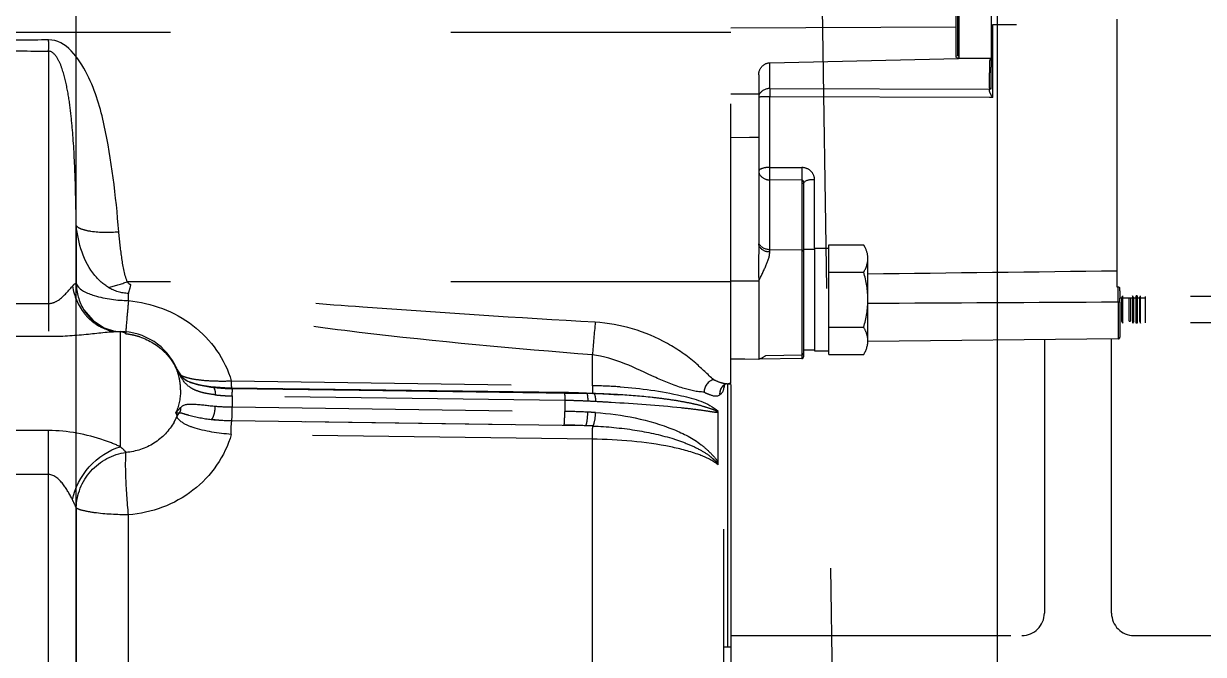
# Model space of a CAD drawing. Header units: millimetres. Extents: x 17886 to 18265, y -8727 to -7321.
# Drawn here: x 17966.313 to 17968.419, y -7873.815 to -7872.688 of the extents above; entities that cross this region are included whole.
import ezdxf

# ---------------------------------------------------------------- set-up
doc = ezdxf.new("R2010")
doc.units = ezdxf.units.MM
doc.linetypes.add('EPL_DASH', pattern=[1, 0.5, -0.5])
doc.layers.add('09__COSM', color=7, linetype='Continuous')
doc.layers.add('3884027_DKREDXF_CONTINUOUS_LINE', color=7, linetype='Continuous')
doc.layers.add('CRTANJE', color=4, linetype='Continuous', lineweight=30)

msp = doc.modelspace()

# ---------------------------------------------------------------- linework, layer by layer
at = {"color": 6}
msp.add_lwpolyline([(17975.80618, -7861.20246), (17966.40618, -7861.20246), (17966.40618, -7878.60246), (17975.80618, -7878.60246)], close=True, dxfattribs=at)
at = {"layer": '09__COSM', "color": 2, "linetype": 'EPL_DASH'}
msp.add_line((17967.76159, -7874.16109), (17967.71776, -7871.24183), dxfattribs=at)
at = {"layer": '3884027_DKREDXF_CONTINUOUS_LINE', "color": 6, "linetype": 'EPL_DASH'}
for p, q in [((17967.5752, -7873.33144), (17967.5752, -7871.01946)), ((17967.9804, -7872.6234), (17967.9804, -7872.74455)), ((17967.98337, -7872.74685), (17967.98337, -7872.6257)), ((17968.0402, -7872.63306), (17968.0402, -7872.7659)), ((17968.2652, -7873.15907), (17968.2652, -7872.67994)), ((17967.5752, -7872.6956), (17967.97745, -7872.69378)), ((17967.5752, -7872.70382), (17966.2552, -7872.70382)), ((17966.35735, -7872.73745), (17966.35735, -7873.24688)), ((17967.64502, -7872.75818), (17967.98192, -7872.75037)), ((17967.64502, -7872.80419), (17967.64502, -7872.75818)), ((17967.98134, -7872.75011), (17968.0402, -7872.74962)), ((17967.6252, -7872.77972), (17967.6252, -7873.08157)), ((17967.64502, -7872.80419), (17968.03722, -7872.80547)), ((17968.03722, -7872.80317), (17968.03722, -7872.80547)), ((17967.6252, -7872.81394), (17967.5752, -7872.81416)), ((17968.03719, -7872.82035), (17967.64485, -7872.81906)), ((17967.64485, -7872.94508), (17967.64485, -7872.81909)), ((17968.04018, -7872.82036), (17968.03719, -7872.82035)), ((17968.04317, -7872.82037), (17968.04018, -7872.82036)), ((17967.5752, -7872.89142), (17967.60853, -7872.89127)), ((17967.60853, -7872.89127), (17967.6252, -7872.89119)), ((17967.64485, -7872.94508), (17967.70225, -7872.94536)), ((17967.64485, -7873.09616), (17967.64485, -7872.96733)), ((17967.70225, -7872.96764), (17967.64485, -7872.96733)), ((17967.70225, -7872.96764), (17967.70225, -7873.2865)), ((17967.7052, -7872.97446), (17967.7052, -7873.28349)), ((17967.72485, -7873.08946), (17967.72485, -7872.96638)), ((17966.40663, -7873.0489), (17966.40663, -7873.1529)), ((17967.70225, -7873.09299), (17967.64485, -7873.09222)), ((17967.70373, -7873.09331), (17967.70225, -7873.09299)), ((17967.7252, -7873.09146), (17967.7052, -7873.09146)), ((17967.7252, -7873.08946), (17967.7502, -7873.08946)), ((17967.7502, -7873.08331), (17967.81261, -7873.08331)), ((17967.7502, -7873.13046), (17967.7502, -7873.08946)), ((17967.8202, -7873.25507), (17967.8202, -7873.10785)), ((17967.7502, -7873.23053), (17967.7502, -7873.13238)), ((17967.7502, -7873.13238), (17967.81261, -7873.13238)), ((17967.5752, -7873.14932), (17966.49781, -7873.14932)), ((17967.6252, -7873.14812), (17967.5752, -7873.14835)), ((17967.6252, -7873.14812), (17967.6252, -7873.28784)), ((17968.26723, -7873.18538), (17968.26725, -7873.15907)), ((17966.49996, -7873.18299), (17966.49995, -7873.17047)), ((17968.26525, -7873.18539), (17968.26723, -7873.18538)), ((17968.26723, -7873.18538), (17968.26723, -7873.25116)), ((17968.2702, -7873.16532), (17968.2702, -7873.17897)), ((17968.27295, -7873.17846), (17968.2702, -7873.17846)), ((17968.27295, -7873.17846), (17968.27516, -7873.17463)), ((17968.29273, -7873.17846), (17968.27516, -7873.17846)), ((17968.29495, -7873.17846), (17968.29273, -7873.17463)), ((17968.29916, -7873.17846), (17968.29495, -7873.17846)), ((17968.30073, -7873.17463), (17968.29916, -7873.17463)), ((17968.30495, -7873.17846), (17968.30073, -7873.17846)), ((17968.30495, -7873.17846), (17968.30716, -7873.17463)), ((17968.31595, -7873.17846), (17968.30716, -7873.17846)), ((17968.89595, -7873.17563), (17968.31595, -7873.17563)), ((17966.2552, -7873.18824), (17966.35735, -7873.18824)), ((17966.41968, -7873.1986), (17966.41983, -7873.19885)), ((17966.41983, -7873.19885), (17966.43666, -7873.21885)), ((17968.26978, -7873.18577), (17968.2702, -7873.18617)), ((17968.2702, -7873.18586), (17968.2702, -7873.24816)), ((17968.27295, -7873.2198), (17968.27516, -7873.22364)), ((17968.28695, -7873.2198), (17968.28895, -7873.2198)), ((17968.29495, -7873.2198), (17968.29273, -7873.22364)), ((17968.30073, -7873.22364), (17968.29916, -7873.22364)), ((17968.30495, -7873.2198), (17968.30716, -7873.22364)), ((17968.89595, -7873.22263), (17968.31595, -7873.22263)), ((17966.2552, -7873.24688), (17966.35735, -7873.24688)), ((17966.47514, -7873.23758), (17966.48385, -7873.2384)), ((17966.48385, -7873.2384), (17966.48403, -7873.23841)), ((17966.48385, -7873.2384), (17966.4852, -7873.23841)), ((17966.48418, -7873.23841), (17966.4852, -7873.23841)), ((17966.4852, -7873.23841), (17966.4852, -7873.44405)), ((17967.7502, -7873.23053), (17967.81261, -7873.23053)), ((17967.7502, -7873.27335), (17967.7502, -7873.23226)), ((17968.26723, -7873.25116), (17967.82021, -7873.25584)), ((17968.1352, -7873.25254), (17968.1352, -7873.74146)), ((17968.2552, -7873.74146), (17968.2552, -7873.25116)), ((17967.32818, -7873.33523), (17967.32818, -7873.28012)), ((17967.5752, -7873.28653), (17967.62519, -7873.2874)), ((17967.5752, -7873.28697), (17967.6252, -7873.28784)), ((17967.70225, -7873.2865), (17967.6252, -7873.28784)), ((17967.63768, -7873.2809), (17967.70225, -7873.27984)), ((17967.7048, -7873.27842), (17967.7052, -7873.27703)), ((17967.7252, -7873.27146), (17967.7052, -7873.27146)), ((17967.7502, -7873.27961), (17967.81261, -7873.27961)), ((17966.58656, -7873.30613), (17966.58585, -7873.30475)), ((17966.58721, -7873.30737), (17966.58656, -7873.30613)), ((17966.59143, -7873.31367), (17966.59258, -7873.31547)), ((17966.59253, -7873.31538), (17966.59258, -7873.31547)), ((17966.59253, -7873.31538), (17966.59483, -7873.3185)), ((17966.59483, -7873.3185), (17966.59959, -7873.323)), ((17966.59959, -7873.323), (17966.60605, -7873.32688)), ((17966.60605, -7873.32688), (17966.61488, -7873.33037)), ((17966.62551, -7873.33425), (17966.60932, -7873.32914)), ((17966.61488, -7873.33037), (17966.62603, -7873.3333)), ((17966.68338, -7873.32647), (17967.32818, -7873.33523)), ((17967.56622, -7873.33206), (17967.56516, -7873.33257)), ((17967.56876, -7873.33146), (17967.57518, -7873.33146)), ((17967.56883, -7873.33146), (17967.57517, -7873.3301)), ((17967.5752, -7873.33279), (17967.5752, -7873.90146)), ((17966.64683, -7873.33815), (17966.62551, -7873.33425)), ((17966.62603, -7873.3333), (17966.63923, -7873.33559)), ((17966.63923, -7873.33559), (17966.64977, -7873.33683)), ((17966.64781, -7873.33742), (17966.64977, -7873.33683)), ((17966.64977, -7873.33683), (17966.65531, -7873.33734)), ((17966.67253, -7873.34042), (17966.65601, -7873.33896)), ((17966.68415, -7873.34078), (17966.67253, -7873.34042)), ((17966.68415, -7873.34078), (17966.68442, -7873.3401)), ((17967.32895, -7873.34953), (17966.68415, -7873.34078)), ((17966.68426, -7873.33941), (17966.68453, -7873.33873)), ((17967.27785, -7873.34746), (17966.68426, -7873.33941)), ((17966.68442, -7873.3401), (17967.2781, -7873.34815)), ((17966.68453, -7873.33873), (17967.27812, -7873.34678)), ((17967.2789, -7873.3615), (17966.68531, -7873.35345)), ((17967.27785, -7873.34746), (17967.27812, -7873.34678)), ((17967.2781, -7873.34815), (17967.31622, -7873.34867)), ((17967.31107, -7873.34772), (17967.31722, -7873.34801)), ((17967.31622, -7873.34867), (17967.31722, -7873.34801)), ((17967.31722, -7873.34801), (17967.33017, -7873.34869)), ((17967.32895, -7873.34953), (17967.32917, -7873.34909)), ((17967.32917, -7873.34909), (17967.33017, -7873.34869)), ((17967.33017, -7873.34869), (17967.33558, -7873.34898)), ((17967.33558, -7873.34898), (17967.35753, -7873.35019)), ((17967.35753, -7873.35019), (17967.37488, -7873.35121)), ((17967.56322, -7873.33768), (17967.56319, -7873.33867)), ((17967.5632, -7874.09143), (17967.5632, -7873.33839)), ((17966.68531, -7873.37298), (17967.2789, -7873.38103)), ((17967.2789, -7873.3615), (17967.2789, -7873.38103)), ((17967.55266, -7873.47593), (17967.55266, -7873.38147)), ((17966.35735, -7873.41518), (17966.2552, -7873.41518)), ((17966.35736, -7873.84088), (17966.35735, -7873.41518)), ((17966.68426, -7873.39736), (17967.27785, -7873.40541)), ((17967.31622, -7873.40663), (17966.68442, -7873.39805)), ((17967.32818, -7873.43075), (17966.68338, -7873.42201)), ((17967.32818, -7873.83232), (17967.32818, -7873.43075)), ((17966.35735, -7873.4938), (17966.2552, -7873.4938)), ((17966.40663, -7873.55318), (17966.40663, -7873.83653)), ((17966.49996, -7873.83453), (17966.49996, -7873.56578)), ((17967.5752, -7873.78146), (17968.0952, -7873.78146)), ((17968.2952, -7873.78146), (17968.53553, -7873.78146)), ((17967.5632, -7873.80146), (17967.5752, -7873.80146))]:
    msp.add_line(p, q, dxfattribs=at)
at = {"layer": '3884027_DKREDXF_CONTINUOUS_LINE', "color": 7, "linetype": 'EPL_DASH'}
for p, q in [((17967.97745, -7872.66202), (17967.97745, -7872.74797)), ((17968.04315, -7872.68985), (17968.0854, -7872.68961)), ((17968.04315, -7872.82033), (17968.04315, -7872.68985)), ((17967.9788, -7872.749), (17967.97745, -7872.74797)), ((17967.98082, -7872.74573), (17967.9804, -7872.74455)), ((17967.98316, -7872.74796), (17967.98337, -7872.74685)), ((17968.0402, -7872.80534), (17968.0402, -7872.7659)), ((17968.03723, -7872.80736), (17968.03722, -7872.80548)), ((17968.03978, -7872.80435), (17968.0402, -7872.80317)), ((17967.7252, -7873.27346), (17967.7252, -7873.08946)), ((17967.7502, -7873.08946), (17967.7502, -7873.08331)), ((17967.7502, -7873.13238), (17967.7502, -7873.13046)), ((17968.26725, -7873.15907), (17968.2652, -7873.1591)), ((17968.2702, -7873.16532), (17968.2702, -7873.16085)), ((17968.2702, -7873.18586), (17968.2702, -7873.17897)), ((17968.27295, -7873.17846), (17968.27295, -7873.2198)), ((17968.27516, -7873.22364), (17968.27516, -7873.17463)), ((17968.28695, -7873.2198), (17968.28695, -7873.17846)), ((17968.28895, -7873.17846), (17968.28895, -7873.2198)), ((17968.29273, -7873.17463), (17968.29273, -7873.22364)), ((17968.29495, -7873.2198), (17968.29495, -7873.17846)), ((17968.29916, -7873.22364), (17968.29916, -7873.17463)), ((17968.30073, -7873.17463), (17968.30073, -7873.22364)), ((17968.30495, -7873.17846), (17968.30495, -7873.2198)), ((17968.30716, -7873.22364), (17968.30716, -7873.17463)), ((17968.31595, -7873.22263), (17968.31595, -7873.17563)), ((17967.7502, -7873.23226), (17967.7502, -7873.23053)), ((17967.7502, -7873.27961), (17967.7502, -7873.27346)), ((17967.5702, -7873.80146), (17967.5702, -7873.33279))]:
    msp.add_line(p, q, dxfattribs=at)
for points in [[(17967.98192, -7872.75037), (17967.98025, -7872.74961), (17967.9788, -7872.749)], [(17967.98337, -7872.74685), (17967.98191, -7872.74655), (17967.98082, -7872.74573)], [(17967.98134, -7872.75011), (17967.98257, -7872.74896), (17967.98316, -7872.74796)], [(17968.03722, -7872.80547), (17968.03868, -7872.80517), (17968.03978, -7872.80435)], [(17968.04317, -7872.82037), (17968.0421, -7872.81861), (17968.04112, -7872.81694), (17968.0402, -7872.81533)], [(17968.2702, -7873.16085), (17968.26995, -7873.16016), (17968.26929, -7873.15961), (17968.26835, -7873.15923), (17968.26725, -7873.1591)]]:
    msp.add_lwpolyline(points, dxfattribs=at)
at = {"layer": '3884027_DKREDXF_CONTINUOUS_LINE', "color": 6, "linetype": 'EPL_DASH'}
for points in [[(17967.7052, -7873.09529), (17967.7048, -7873.09415), (17967.70373, -7873.09331)], [(17968.26723, -7873.18538), (17968.26868, -7873.18548), (17968.26978, -7873.18577)], [(17966.43666, -7873.21885), (17966.45664, -7873.23183), (17966.47514, -7873.23758)], [(17967.70225, -7873.27984), (17967.70373, -7873.27945), (17967.7048, -7873.27842)], [(17966.58654, -7873.30549), (17966.58819, -7873.30833), (17966.59143, -7873.31367)], [(17967.56482, -7873.33284), (17967.56429, -7873.3336), (17967.56322, -7873.33768)], [(17967.56883, -7873.33146), (17967.56861, -7873.33147), (17967.56622, -7873.33206)], [(17966.65531, -7873.33734), (17966.68031, -7873.33865), (17966.68453, -7873.33873)], [(17967.27812, -7873.34678), (17967.28583, -7873.34691), (17967.31107, -7873.34772)], [(17967.37488, -7873.35121), (17967.36837, -7873.35084), (17967.33428, -7873.3497)]]:
    msp.add_lwpolyline(points, dxfattribs=at)
for centre, radius, start, end in [((17966.6557, -7899.38601), 26.67044, 90.640942, 90.860422), ((17965.48553, -7872.72734), 0.87189, 359.33608, 0.66392), ((17966.6526, -7840.46618), 32.27262, 269.294443, 269.475818), ((17956.95476, -7872.7897), 11.08247, 359.930356, 0.070381), ((17968.5536, -7872.95698), 0.85143, 179.21752, 180.40685), ((17968.11531, -7872.96017), 0.41313, 180.39694, 181.03676), ((17966.49616, -7873.1523), 0.08941, 211.36853, 216.04545), ((17966.48816, -7873.15521), 0.08391, 234.5948, 238.60523), ((17969.4529, -7873.4409), 2.1308, 174.09518, 175.67266), ((17966.48496, -7873.16266), 0.07575, 259.16056, 269.16177), ((17966.4852, -7873.34841), 0.11, 23.55017, 90), ((17967.08615, -7873.27708), 0.59231, 175.25909, 176.44982), ((17966.48357, -7873.35963), 0.11746, 77.63492, 84.08654), ((17966.48372, -7873.35895), 0.11677, 71.72253, 77.63348), ((17968.2672, -7873.24816), 0.003, 270.60002, 0.00207), ((17966.48898, -7873.3508), 0.10695, 38.20177, 44.76969), ((17966.49071, -7873.34942), 0.10474, 25.52944, 38.19606), ((17967.7022, -7873.2835), 0.003, 271.00001, 0.00075), ((17965.45504, -7873.89414), 1.27519, 27.52906, 27.67529), ((17966.49149, -7873.34269), 0.10142, 16.93389, 23.73106), ((17968.01078, -7872.56788), 1.60417, 207.45002, 207.65915), ((17966.49174, -7873.3426), 0.10116, 10.89507, 16.92703), ((17967.00789, -7873.09345), 0.47192, 207.66397, 208.29158), ((17966.49167, -7873.3426), 0.10123, 5.44975, 10.89118), ((17966.84305, -7873.18206), 0.28478, 208.31276, 208.99858), ((17966.49139, -7873.34262), 0.10152, 0.00044, 5.44572), ((17966.66749, -7872.87794), 0.44882, 268.75781, 272.02858), ((17967.58313, -7873.33872), 0.01993, 162.22867, 169.1512), ((17967.56963, -7873.30015), 0.03135, 261.35988, 262.90765), ((17967.56878, -7873.3105), 0.02096, 268.54095, 270.12172), ((17966.68063, -7873.10419), 0.23553, 261.98892, 262.42671), ((17966.68581, -7872.9508), 0.38848, 264.38632, 264.6612), ((17966.68504, -7873.06888), 0.27111, 262.48628, 265.87519), ((17966.6883, -7872.92264), 0.41675, 264.68091, 266.90988), ((17966.69154, -7873.02767), 0.32581, 263.54485, 266.19554), ((17966.68861, -7873.02191), 0.31821, 265.84357, 269.24644), ((17966.69032, -7872.88657), 0.45288, 266.90087, 269.2339), ((17966.69387, -7872.99411), 0.35944, 266.18007, 268.63549), ((17966.40943, -7873.35319), 0.27588, 359.94681, 1.39223), ((17966.51102, -7873.36325), 0.17457, 0.01257, 3.21813), ((17967.26331, -7874.41886), 1.0715, 88.18749, 89.22215), ((17967.26416, -7874.39325), 1.04588, 87.14672, 88.19003), ((17967.31528, -7874.29096), 0.95581, 89.0743, 89.22678), ((17967.27311, -7875.05659), 1.70842, 86.82847, 88.11969), ((17967.31597, -7874.26603), 0.93088, 86.33313, 89.09218), ((17967.28145, -7874.89872), 1.55033, 86.54502, 86.81334), ((17967.31898, -7874.21466), 0.87942, 86.14478, 86.31498), ((17967.58286, -7873.33868), 0.01966, 169.11907, 179.95577), ((17966.68607, -7872.98991), 0.38307, 265.33358, 269.8854), ((17966.51064, -7873.36317), 0.17494, 356.78595, 359.98691), ((17967.26336, -7874.50721), 1.14582, 88.19108, 89.22303), ((17967.26422, -7874.48017), 1.11877, 87.14173, 88.19157), ((17967.11906, -7877.33343), 3.97571, 86.90355, 87.10283), ((17967.05429, -7878.58759), 5.23154, 86.63154, 86.93711), ((17966.48921, -7873.34747), 0.10613, 330.23251, 334.76332), ((17966.48927, -7873.34223), 0.10368, 336.48544, 337.64884), ((17966.48965, -7873.34768), 0.10565, 334.76576, 336.77726), ((17966.68959, -7872.96458), 0.43281, 264.46078, 269.29491), ((17967.26367, -7874.51587), 1.13494, 87.15448, 89.23119), ((17967.28919, -7874.00931), 0.62774, 85.92329, 87.18597), ((17967.26362, -7874.46402), 1.0587, 87.15179, 89.22964), ((17967.28005, -7874.5614), 1.15534, 87.56329, 88.20563), ((17968.0952, -7873.74146), 0.04, 270, 0), ((17968.2952, -7873.74146), 0.04, 180, 270)]:
    msp.add_arc(centre, radius, start, end, dxfattribs=at)
at = {"layer": '3884027_DKREDXF_CONTINUOUS_LINE', "color": 7, "linetype": 'EPL_DASH'}
for centre, radius, start, end in [((17966.51814, -7873.34455), 0.07877, 30.54947, 32.80878), ((17966.51614, -7873.34574), 0.08109, 29.75558, 30.55586), ((17966.51359, -7873.34719), 0.08403, 28.40135, 29.74974), ((17966.50602, -7873.35126), 0.09262, 26.66811, 28.39115), ((17966.48213, -7873.36315), 0.11931, 24.68875, 26.62056), ((17967.57436, -7873.34894), 0.01878, 119.3553, 131.68874), ((17967.57462, -7873.34884), 0.01883, 121.52145, 132.49107), ((17967.57423, -7873.3487), 0.01851, 112.91749, 119.35003), ((17967.57434, -7873.34892), 0.01875, 131.68056, 137.76058), ((17966.60429, -7873.39693), 0.01912, 146.3065, 156.60449), ((17966.60456, -7873.39709), 0.01944, 136.19358, 146.36438)]:
    msp.add_arc(centre, radius, start, end, dxfattribs=at)
at = {"layer": '3884027_DKREDXF_CONTINUOUS_LINE', "color": 7, "linetype": 'EPL_DASH', "extrusion": (0, 0, -1)}
for centre, start_param, end_param in [((17967.7502, -7873.18146), 4.712389, 4.7613215), ((17967.7252, -7873.18146), -1.5952553, -1.5707963)]:
    msp.add_ellipse(centre, major_axis=(-0.51111, 0), ratio=0.18, start_param=start_param, end_param=end_param, dxfattribs=at)
at = {"layer": '3884027_DKREDXF_CONTINUOUS_LINE', "color": 6, "linetype": 'EPL_DASH'}
for points, knots in [([(17966.48263, -7873.05998), (17966.47751, -7872.99627), (17966.46594, -7872.89808), (17966.43433, -7872.78206), (17966.38817, -7872.71693), (17966.35735, -7872.71724)], [0, 0, 0, 0, 0.5044346, 0.7568387, 1, 1, 1, 1]), ([(17966.40663, -7873.0489), (17966.40629, -7873.02184), (17966.40524, -7872.96791), (17966.40209, -7872.90069), (17966.39716, -7872.84726), (17966.39169, -7872.80773), (17966.38393, -7872.77451), (17966.3746, -7872.75047), (17966.36417, -7872.73757), (17966.35735, -7872.73745)], [0, 0, 0, 0, 0.2516589, 0.5014539, 0.6257822, 0.7498791, 0.8740397, 0.936607, 1, 1, 1, 1]), ([(17967.6252, -7872.77972), (17967.6252, -7872.7745), (17967.62896, -7872.76355), (17967.63971, -7872.75829), (17967.64502, -7872.75818)], [0, 0, 0, 0, 0.4952309, 1, 1, 1, 1]), ([(17968.0402, -7872.74962), (17968.03681, -7872.75255), (17968.03742, -7872.7633), (17968.03721, -7872.77163), (17968.03722, -7872.77609)], [0, 0, 0, 0, 0.5008737, 1, 1, 1, 1]), ([(17967.64485, -7872.81909), (17967.64277, -7872.81909), (17967.63646, -7872.81915), (17967.63013, -7872.81908), (17967.62591, -7872.81941)], [0, 0, 0, 0, 0.3291189, 1, 1, 1, 1]), ([(17967.64485, -7872.94508), (17967.6402, -7872.94511), (17967.6339, -7872.94554), (17967.6252, -7872.94948), (17967.6252, -7872.95203)], [0, 0, 0, 0, 0.6462191, 1, 1, 1, 1]), ([(17967.6252, -7872.95203), (17967.6252, -7872.95821), (17967.63381, -7872.96608), (17967.64232, -7872.9673), (17967.64485, -7872.96733)], [0, 0, 0, 0, 0.7094339, 1, 1, 1, 1]), ([(17967.64485, -7872.96733), (17967.64482, -7872.9658), (17967.64474, -7872.95839), (17967.64477, -7872.95097), (17967.64485, -7872.94508)], [0, 0, 0, 0, 0.2058271, 1, 1, 1, 1]), ([(17967.72485, -7872.96638), (17967.72485, -7872.96101), (17967.71959, -7872.94959), (17967.70799, -7872.94539), (17967.70225, -7872.94536)], [0, 0, 0, 0, 0.483268, 1, 1, 1, 1]), ([(17967.7052, -7872.97446), (17967.7052, -7872.97335), (17967.70963, -7872.9665), (17967.71854, -7872.96642), (17967.72485, -7872.96638)], [0, 0, 0, 0, 0.1499706, 1, 1, 1, 1]), ([(17966.46424, -7873.1597), (17966.4551, -7873.15404), (17966.42285, -7873.12491), (17966.41003, -7873.08055), (17966.40663, -7873.0489)], [0, 0, 0, 0, 0.2525278, 1, 1, 1, 1]), ([(17966.40663, -7873.0489), (17966.40866, -7873.05189), (17966.41792, -7873.0563), (17966.44313, -7873.0614), (17966.4661, -7873.06125), (17966.48263, -7873.05998)], [0, 0, 0, 0, 0.1385129, 0.3645933, 1, 1, 1, 1]), ([(17966.49781, -7873.14932), (17966.49227, -7873.13525), (17966.48752, -7873.10498), (17966.48384, -7873.07506), (17966.48263, -7873.05998)], [0, 0, 0, 0, 0.4998709, 1, 1, 1, 1]), ([(17967.64485, -7873.09616), (17967.64234, -7873.09613), (17967.63399, -7873.09522), (17967.6252, -7873.08763), (17967.6252, -7873.08157)], [0, 0, 0, 0, 0.292623, 1, 1, 1, 1]), ([(17967.6252, -7873.14812), (17967.62964, -7873.13907), (17967.63753, -7873.12253), (17967.6448, -7873.10466), (17967.64485, -7873.09616)], [0, 0, 0, 0, 0.5426425, 1, 1, 1, 1]), ([(17967.81533, -7873.08845), (17967.81491, -7873.08758), (17967.81403, -7873.08585), (17967.81309, -7873.08415), (17967.81261, -7873.08331)], [0, 0, 0, 0, 0.4964657, 1, 1, 1, 1]), ([(17966.35735, -7873.18824), (17966.3627, -7873.18824), (17966.38046, -7873.18134), (17966.39141, -7873.16641), (17966.39997, -7873.1571)], [0, 0, 0, 0, 0.2971345, 1, 1, 1, 1]), ([(17966.40663, -7873.1529), (17966.4121, -7873.16446), (17966.44767, -7873.17877), (17966.47934, -7873.1826), (17966.49996, -7873.18299)], [0, 0, 0, 0, 0.3827135, 1, 1, 1, 1]), ([(17967.33341, -7873.22169), (17967.19497, -7873.21373), (17966.98734, -7873.20058), (17966.71093, -7873.17894), (17966.57276, -7873.16559), (17966.5043, -7873.15468)], [0, 0, 0, 0, 0.5000133, 0.7500361, 1, 1, 1, 1]), ([(17966.49996, -7873.18299), (17966.49947, -7873.18735), (17966.49802, -7873.20239), (17966.49673, -7873.21744), (17966.49586, -7873.22812)], [0, 0, 0, 0, 0.2903004, 1, 1, 1, 1]), ([(17967.32818, -7873.28012), (17967.18927, -7873.26887), (17966.98091, -7873.2503), (17966.70481, -7873.21264), (17966.56733, -7873.18813), (17966.49995, -7873.17047)], [0, 0, 0, 0, 0.5000078, 0.7500689, 1, 1, 1, 1]), ([(17966.49996, -7873.18299), (17966.54091, -7873.18705), (17966.62161, -7873.21643), (17966.67253, -7873.28792), (17966.68338, -7873.32647)], [0, 0, 0, 0, 0.5068028, 1, 1, 1, 1]), ([(17967.5448, -7873.32438), (17967.53385, -7873.31496), (17967.50939, -7873.28993), (17967.44345, -7873.24428), (17967.37824, -7873.22427), (17967.33341, -7873.22169)], [0, 0, 0, 0, 0.1811219, 0.4372529, 1, 1, 1, 1]), ([(17966.35735, -7873.24688), (17966.3798, -7873.24687), (17966.42217, -7873.24428), (17966.46432, -7873.23842), (17966.48427, -7873.23841)], [0, 0, 0, 0, 0.52932, 1, 1, 1, 1]), ([(17966.4852, -7873.23841), (17966.48624, -7873.23842), (17966.48822, -7873.23856), (17966.49015, -7873.239), (17966.49102, -7873.23931)], [0, 0, 0, 0, 0.5311179, 1, 1, 1, 1]), ([(17966.49102, -7873.23931), (17966.492, -7873.23964), (17966.4938, -7873.24052), (17966.49519, -7873.24199), (17966.49567, -7873.24279)], [0, 0, 0, 0, 0.5254854, 1, 1, 1, 1]), ([(17967.52766, -7873.34653), (17967.51486, -7873.34629), (17967.48507, -7873.33916), (17967.42055, -7873.31253), (17967.36808, -7873.28439), (17967.32818, -7873.28012)], [0, 0, 0, 0, 0.1822996, 0.4285966, 1, 1, 1, 1]), ([(17966.59053, -7873.31332), (17966.59093, -7873.31361), (17966.5917, -7873.31419), (17966.5924, -7873.31488), (17966.5927, -7873.31526)], [0, 0, 0, 0, 0.5030886, 1, 1, 1, 1]), ([(17966.59276, -7873.31534), (17966.59298, -7873.31564), (17966.59337, -7873.31631), (17966.59352, -7873.31707), (17966.59353, -7873.31745)], [0, 0, 0, 0, 0.4930523, 1, 1, 1, 1]), ([(17966.59338, -7873.31864), (17966.59331, -7873.31887), (17966.59314, -7873.31934), (17966.59292, -7873.31978), (17966.59279, -7873.32001)], [0, 0, 0, 0, 0.4703105, 1, 1, 1, 1]), ([(17966.59353, -7873.31745), (17966.59354, -7873.31764), (17966.59352, -7873.31804), (17966.59343, -7873.31844), (17966.59338, -7873.31864)], [0, 0, 0, 0, 0.4781422, 1, 1, 1, 1]), ([(17966.68338, -7873.32647), (17966.68338, -7873.32777), (17966.68342, -7873.33193), (17966.68348, -7873.33609), (17966.68375, -7873.33893)], [0, 0, 0, 0, 0.3131687, 1, 1, 1, 1]), ([(17967.5586, -7873.32967), (17967.55969, -7873.33), (17967.56178, -7873.33057), (17967.5639, -7873.33099), (17967.56493, -7873.33114)], [0, 0, 0, 0, 0.5229615, 1, 1, 1, 1]), ([(17967.56576, -7873.33126), (17967.56619, -7873.33131), (17967.56701, -7873.3314), (17967.56784, -7873.33144), (17967.56825, -7873.33145)], [0, 0, 0, 0, 0.5109152, 1, 1, 1, 1]), ([(17966.64977, -7873.33683), (17966.65018, -7873.33687), (17966.65106, -7873.33722), (17966.6517, -7873.33789), (17966.652, -7873.33828)], [0, 0, 0, 0, 0.4558092, 1, 1, 1, 1]), ([(17966.652, -7873.33828), (17966.6525, -7873.33894), (17966.65454, -7873.34304), (17966.65487, -7873.34771), (17966.65491, -7873.35141)], [0, 0, 0, 0, 0.1828463, 1, 1, 1, 1]), ([(17966.68403, -7873.34062), (17966.68404, -7873.34066), (17966.68407, -7873.34072), (17966.68413, -7873.34077), (17966.68415, -7873.34077)], [0, 0, 0, 0, 0.6403456, 1, 1, 1, 1]), ([(17966.68453, -7873.33873), (17966.6847, -7873.33873), (17966.68477, -7873.33964), (17966.68489, -7873.34008), (17966.68493, -7873.34054)], [0, 0, 0, 0, 0.2694861, 1, 1, 1, 1]), ([(17966.68493, -7873.34054), (17966.68501, -7873.34137), (17966.68513, -7873.34336), (17966.6852, -7873.34534), (17966.68523, -7873.34649)], [0, 0, 0, 0, 0.4235567, 1, 1, 1, 1]), ([(17967.27812, -7873.34678), (17967.27829, -7873.34678), (17967.27836, -7873.34769), (17967.27847, -7873.34814), (17967.27852, -7873.34859)], [0, 0, 0, 0, 0.2694975, 1, 1, 1, 1]), ([(17967.27852, -7873.34859), (17967.27859, -7873.34933), (17967.27886, -7873.35363), (17967.2789, -7873.35794), (17967.2789, -7873.3615)], [0, 0, 0, 0, 0.173579, 1, 1, 1, 1]), ([(17967.31722, -7873.34802), (17967.31743, -7873.34802), (17967.3179, -7873.34831), (17967.31815, -7873.34875), (17967.31829, -7873.34902)], [0, 0, 0, 0, 0.4048337, 1, 1, 1, 1]), ([(17967.32818, -7873.33523), (17967.32818, -7873.33679), (17967.32827, -7873.34133), (17967.32818, -7873.34592), (17967.3287, -7873.34886)], [0, 0, 0, 0, 0.3416309, 1, 1, 1, 1]), ([(17967.32879, -7873.34926), (17967.32881, -7873.34933), (17967.32884, -7873.34942), (17967.32892, -7873.34952), (17967.32895, -7873.34952)], [0, 0, 0, 0, 0.6704238, 1, 1, 1, 1]), ([(17967.33017, -7873.3487), (17967.3304, -7873.34871), (17967.33093, -7873.34893), (17967.33127, -7873.34935), (17967.33145, -7873.3496)], [0, 0, 0, 0, 0.4363468, 1, 1, 1, 1]), ([(17967.33145, -7873.3496), (17967.33188, -7873.35023), (17967.33256, -7873.35197), (17967.33295, -7873.35377), (17967.33313, -7873.35483)], [0, 0, 0, 0, 0.4139272, 1, 1, 1, 1]), ([(17967.55258, -7873.38041), (17967.55238, -7873.38208), (17967.54622, -7873.3786), (17967.53956, -7873.37657), (17967.52546, -7873.37159), (17967.50761, -7873.36736), (17967.48593, -7873.36304), (17967.46153, -7873.3593), (17967.42422, -7873.35475), (17967.39502, -7873.35243), (17967.37488, -7873.35121)], [0, 0, 0, 0, 0.0278225, 0.0635876, 0.1497878, 0.2545032, 0.3763885, 0.513868, 0.6650685, 1, 1, 1, 1]), ([(17967.37811, -7873.33723), (17967.4148, -7873.3397), (17967.47372, -7873.34779), (17967.53458, -7873.36514), (17967.55258, -7873.38041)], [0, 0, 0, 0, 0.6089827, 1, 1, 1, 1]), ([(17967.52766, -7873.34653), (17967.53062, -7873.34802), (17967.53889, -7873.35192), (17967.55043, -7873.35516), (17967.55557, -7873.35153)], [0, 0, 0, 0, 0.3451696, 1, 1, 1, 1]), ([(17966.5909, -7873.37628), (17966.59141, -7873.37574), (17966.59242, -7873.37469), (17966.59346, -7873.37365), (17966.59398, -7873.37315)], [0, 0, 0, 0, 0.503679, 1, 1, 1, 1]), ([(17966.59355, -7873.37696), (17966.59357, -7873.37643), (17966.59345, -7873.37529), (17966.59307, -7873.37422), (17966.59282, -7873.37368)], [0, 0, 0, 0, 0.4723656, 1, 1, 1, 1]), ([(17966.59398, -7873.37315), (17966.59985, -7873.36737), (17966.62365, -7873.36765), (17966.64264, -7873.3707), (17966.65491, -7873.37171)], [0, 0, 0, 0, 0.4008557, 1, 1, 1, 1]), ([(17966.64781, -7873.39537), (17966.65061, -7873.39347), (17966.65365, -7873.38472), (17966.65486, -7873.37669), (17966.65491, -7873.37171)], [0, 0, 0, 0, 0.4044265, 1, 1, 1, 1]), ([(17966.68426, -7873.39736), (17966.68449, -7873.39623), (17966.68513, -7873.38809), (17966.68531, -7873.37997), (17966.68531, -7873.37298)], [0, 0, 0, 0, 0.1415206, 1, 1, 1, 1]), ([(17967.5168, -7873.37836), (17967.50675, -7873.37703), (17967.45518, -7873.37108), (17967.40337, -7873.36755), (17967.36168, -7873.36509)], [0, 0, 0, 0, 0.195386, 1, 1, 1, 1]), ([(17966.68338, -7873.42201), (17966.66034, -7873.42056), (17966.62865, -7873.41551), (17966.59726, -7873.40308), (17966.58674, -7873.39357), (17966.58674, -7873.38934)], [0, 0, 0, 0, 0.6578146, 0.879377, 1, 1, 1, 1]), ([(17966.59852, -7873.38503), (17966.60151, -7873.38591), (17966.6176, -7873.39075), (17966.63422, -7873.39376), (17966.64781, -7873.39537)], [0, 0, 0, 0, 0.1854975, 1, 1, 1, 1]), ([(17967.27785, -7873.40541), (17967.27808, -7873.40428), (17967.27872, -7873.39615), (17967.2789, -7873.38802), (17967.2789, -7873.38103)], [0, 0, 0, 0, 0.1415288, 1, 1, 1, 1]), ([(17967.31622, -7873.40663), (17967.31813, -7873.40406), (17967.31914, -7873.39536), (17967.32001, -7873.38737), (17967.32001, -7873.38233)], [0, 0, 0, 0, 0.3877902, 1, 1, 1, 1]), ([(17967.32917, -7873.4071), (17967.32998, -7873.40606), (17967.33301, -7873.39828), (17967.33374, -7873.39002), (17967.33382, -7873.38316)], [0, 0, 0, 0, 0.1617578, 1, 1, 1, 1]), ([(17967.33382, -7873.38316), (17967.3813, -7873.38657), (17967.44754, -7873.39853), (17967.51503, -7873.43285), (17967.54003, -7873.45564), (17967.55132, -7873.46829), (17967.55266, -7873.47593)], [0, 0, 0, 0, 0.5808744, 0.8086728, 0.9053307, 1, 1, 1, 1]), ([(17967.55266, -7873.38147), (17967.55169, -7873.38342), (17967.54497, -7873.38245), (17967.53423, -7873.38093), (17967.52388, -7873.3793), (17967.5168, -7873.37836)], [0, 0, 0, 0, 0.180531, 0.4098212, 1, 1, 1, 1]), ([(17966.4852, -7873.44405), (17966.47596, -7873.43985), (17966.43507, -7873.42406), (17966.39104, -7873.4152), (17966.35735, -7873.41518)], [0, 0, 0, 0, 0.2315655, 1, 1, 1, 1]), ([(17966.58134, -7873.40016), (17966.57274, -7873.41519), (17966.54762, -7873.4415), (17966.5131, -7873.4529), (17966.49567, -7873.45433)], [0, 0, 0, 0, 0.4975055, 1, 1, 1, 1]), ([(17966.68338, -7873.42201), (17966.68338, -7873.41946), (17966.68358, -7873.41148), (17966.68334, -7873.40339), (17966.68442, -7873.39805)], [0, 0, 0, 0, 0.3194458, 1, 1, 1, 1]), ([(17967.32818, -7873.43075), (17967.32818, -7873.42828), (17967.32834, -7873.42041), (17967.32826, -7873.41245), (17967.32917, -7873.4071)], [0, 0, 0, 0, 0.3125056, 1, 1, 1, 1]), ([(17967.32917, -7873.4071), (17967.35428, -7873.40818), (17967.40174, -7873.41266), (17967.45793, -7873.42462), (17967.49658, -7873.43788), (17967.51978, -7873.44873), (17967.53664, -7873.45895), (17967.54631, -7873.46852), (17967.55223, -7873.47331), (17967.55258, -7873.47666)], [0, 0, 0, 0, 0.3144898, 0.5949914, 0.7168455, 0.8242381, 0.9166679, 0.9579324, 1, 1, 1, 1]), ([(17966.68338, -7873.42201), (17966.67252, -7873.46088), (17966.62229, -7873.53304), (17966.54089, -7873.56262), (17966.49996, -7873.56578)], [0, 0, 0, 0, 0.4957176, 1, 1, 1, 1]), ([(17967.55258, -7873.47666), (17967.54319, -7873.46855), (17967.51497, -7873.45559), (17967.44038, -7873.43637), (17967.37507, -7873.43139), (17967.32818, -7873.43075)], [0, 0, 0, 0, 0.1606884, 0.3924931, 1, 1, 1, 1]), ([(17966.40663, -7873.55318), (17966.40705, -7873.52971), (17966.42622, -7873.4815), (17966.47211, -7873.45741), (17966.49567, -7873.45433)], [0, 0, 0, 0, 0.4969484, 1, 1, 1, 1]), ([(17966.49567, -7873.45433), (17966.49517, -7873.45362), (17966.49198, -7873.44989), (17966.48826, -7873.44668), (17966.4852, -7873.44405)], [0, 0, 0, 0, 0.176097, 1, 1, 1, 1]), ([(17966.49996, -7873.56578), (17966.4975, -7873.54264), (17966.4953, -7873.50551), (17966.49448, -7873.46821), (17966.49567, -7873.45433)], [0, 0, 0, 0, 0.6254606, 1, 1, 1, 1]), ([(17966.39997, -7873.53925), (17966.39533, -7873.52987), (17966.38566, -7873.51218), (17966.36813, -7873.49381), (17966.35735, -7873.4938)], [0, 0, 0, 0, 0.4926645, 1, 1, 1, 1]), ([(17966.40663, -7873.55318), (17966.40627, -7873.5523), (17966.40414, -7873.54761), (17966.40183, -7873.54301), (17966.39997, -7873.53925)], [0, 0, 0, 0, 0.1852071, 1, 1, 1, 1]), ([(17966.49996, -7873.56578), (17966.47952, -7873.56561), (17966.45161, -7873.56455), (17966.42094, -7873.55901), (17966.40966, -7873.55586), (17966.40663, -7873.55318)], [0, 0, 0, 0, 0.6467991, 0.8720409, 1, 1, 1, 1])]:
    msp.add_open_spline(points, degree=3, knots=knots, dxfattribs=at)
for points in [[(17967.64502, -7872.80418), (17967.63783, -7872.80423), (17967.62915, -7872.80824), (17967.62624, -7872.81482)], [(17967.64502, -7872.80418), (17967.64491, -7872.80868), (17967.64486, -7872.81317), (17967.64489, -7872.81767)], [(17967.70225, -7872.96764), (17967.70471, -7872.96753), (17967.7054, -7872.97201), (17967.70512, -7872.97447)], [(17967.6252, -7873.08157), (17967.6252, -7873.10376), (17967.62478, -7873.12594), (17967.6252, -7873.14812)], [(17967.64485, -7873.09222), (17967.63764, -7873.09213), (17967.62894, -7873.08802), (17967.62614, -7873.08138)], [(17967.8202, -7873.10785), (17967.8202, -7873.10118), (17967.81821, -7873.09446), (17967.81533, -7873.08845)], [(17967.81261, -7873.13238), (17967.81689, -7873.12497), (17967.8202, -7873.11641), (17967.8202, -7873.10785)], [(17967.8202, -7873.18146), (17967.8202, -7873.16491), (17967.8172, -7873.14829), (17967.81261, -7873.13238)], [(17967.8202, -7873.13519), (17967.96853, -7873.13332), (17968.11686, -7873.13159), (17968.2652, -7873.12969)], [(17966.39997, -7873.1571), (17966.40175, -7873.15517), (17966.40449, -7873.15139), (17966.40663, -7873.1529)], [(17966.39997, -7873.1571), (17966.40281, -7873.17463), (17966.41008, -7873.1921), (17966.42111, -7873.20602)], [(17966.40663, -7873.1529), (17966.40692, -7873.16874), (17966.41147, -7873.18504), (17966.41967, -7873.19859)], [(17966.46424, -7873.1597), (17966.47564, -7873.15702), (17966.48685, -7873.15344), (17966.49781, -7873.14932)], [(17966.49995, -7873.17047), (17966.48754, -7873.16968), (17966.47481, -7873.16625), (17966.46424, -7873.1597)], [(17966.5043, -7873.15468), (17966.50153, -7873.15424), (17966.49927, -7873.15171), (17966.49781, -7873.14932)], [(17966.49996, -7873.17047), (17966.5015, -7873.16526), (17966.50302, -7873.16002), (17966.50415, -7873.15471)], [(17967.81261, -7873.23053), (17967.8172, -7873.21463), (17967.8202, -7873.19801), (17967.8202, -7873.18146)], [(17967.82023, -7873.18771), (17967.96857, -7873.18694), (17968.11691, -7873.18617), (17968.26525, -7873.18539)], [(17966.42111, -7873.20602), (17966.42639, -7873.21268), (17966.43262, -7873.21869), (17966.43955, -7873.22361)], [(17966.42387, -7873.20491), (17966.4346, -7873.21965), (17966.45064, -7873.2314), (17966.46785, -7873.23741)], [(17966.44445, -7873.22684), (17966.45247, -7873.23173), (17966.46149, -7873.2353), (17966.47072, -7873.23706)], [(17966.52034, -7873.24807), (17966.5369, -7873.25354), (17966.55263, -7873.26309), (17966.56491, -7873.27548)], [(17967.81895, -7873.24544), (17967.81762, -7873.24021), (17967.81531, -7873.23521), (17967.81261, -7873.23053)], [(17967.8202, -7873.25507), (17967.8202, -7873.25183), (17967.81975, -7873.24858), (17967.81895, -7873.24544)], [(17967.81261, -7873.27961), (17967.81689, -7873.27219), (17967.8202, -7873.26363), (17967.8202, -7873.25507)], [(17967.6252, -7873.2874), (17967.62979, -7873.28645), (17967.63424, -7873.28409), (17967.63768, -7873.2809)], [(17966.59174, -7873.31517), (17966.59401, -7873.31672), (17966.59656, -7873.31785), (17966.59913, -7873.3188)], [(17966.60924, -7873.32864), (17966.60265, -7873.32591), (17966.59603, -7873.32181), (17966.59207, -7873.31588)], [(17966.61049, -7873.33847), (17966.6036, -7873.33398), (17966.59796, -7873.32732), (17966.59398, -7873.32011)], [(17966.59913, -7873.3188), (17966.60399, -7873.3206), (17966.60907, -7873.32178), (17966.61416, -7873.32273)], [(17966.61889, -7873.33195), (17966.61562, -7873.33102), (17966.61238, -7873.32994), (17966.60924, -7873.32864)], [(17966.61416, -7873.32273), (17966.62076, -7873.32397), (17966.62745, -7873.32478), (17966.63413, -7873.32538)], [(17966.63158, -7873.33494), (17966.62731, -7873.33412), (17966.62306, -7873.33315), (17966.61889, -7873.33195)], [(17966.63413, -7873.32538), (17966.64199, -7873.32608), (17966.64987, -7873.32647), (17966.65776, -7873.32665)], [(17967.54481, -7873.32439), (17967.53556, -7873.32564), (17967.52711, -7873.33721), (17967.52767, -7873.34653)], [(17967.5448, -7873.32438), (17967.5493, -7873.32639), (17967.55388, -7873.32826), (17967.5586, -7873.32967)], [(17966.5929, -7873.34262), (17966.5929, -7873.35589), (17966.59021, -7873.36939), (17966.58516, -7873.38166)], [(17966.61858, -7873.34282), (17966.61578, -7873.34158), (17966.61306, -7873.34014), (17966.61049, -7873.33847)], [(17966.62848, -7873.34641), (17966.62511, -7873.34542), (17966.62178, -7873.34425), (17966.61858, -7873.34282)], [(17966.64051, -7873.34927), (17966.63646, -7873.3485), (17966.63243, -7873.34758), (17966.62848, -7873.34641)], [(17966.64781, -7873.33742), (17966.64238, -7873.33677), (17966.63695, -7873.33597), (17966.63158, -7873.33494)], [(17966.65491, -7873.35141), (17966.65009, -7873.35086), (17966.64527, -7873.35017), (17966.64051, -7873.34927)], [(17967.32917, -7873.34909), (17967.32485, -7873.34895), (17967.32054, -7873.34881), (17967.31622, -7873.34867)], [(17967.31829, -7873.34902), (17967.31934, -7873.35109), (17967.3195, -7873.35352), (17967.31972, -7873.35583)], [(17967.55579, -7873.35137), (17967.55969, -7873.34841), (17967.56319, -7873.34359), (17967.5632, -7873.33869)], [(17967.31972, -7873.35583), (17967.31993, -7873.35815), (17967.32001, -7873.36048), (17967.32001, -7873.3628)], [(17967.33313, -7873.35483), (17967.33362, -7873.3577), (17967.33379, -7873.36062), (17967.33382, -7873.36352)], [(17966.58434, -7873.3836), (17966.5865, -7873.38114), (17966.58866, -7873.37867), (17966.5909, -7873.37628)], [(17966.59053, -7873.38364), (17966.592, -7873.38168), (17966.5935, -7873.3794), (17966.59355, -7873.37696)], [(17966.59053, -7873.38364), (17966.59317, -7873.38305), (17966.59593, -7873.38427), (17966.59852, -7873.38503)], [(17966.68442, -7873.39805), (17966.67219, -7873.39789), (17966.65993, -7873.39708), (17966.64781, -7873.39537)], [(17966.39997, -7873.53925), (17966.40738, -7873.49731), (17966.44422, -7873.45568), (17966.4852, -7873.44405)]]:
    msp.add_open_spline(points, degree=3, dxfattribs=at)
at = {"layer": '3884027_DKREDXF_CONTINUOUS_LINE', "color": 7, "linetype": 'EPL_DASH'}
for points, knots in [([(17968.03761, -7872.8097), (17968.0375, -7872.8093), (17968.03731, -7872.80853), (17968.03723, -7872.80774), (17968.03723, -7872.80736)], [0, 0, 0, 0, 0.5182684, 1, 1, 1, 1]), ([(17968.0402, -7872.81533), (17968.03968, -7872.81439), (17968.0387, -7872.81257), (17968.0379, -7872.81066), (17968.03761, -7872.8097)], [0, 0, 0, 0, 0.5160808, 1, 1, 1, 1]), ([(17966.58434, -7873.30187), (17966.58471, -7873.3023), (17966.58537, -7873.30317), (17966.58589, -7873.30413), (17966.5861, -7873.30461)], [0, 0, 0, 0, 0.521434, 1, 1, 1, 1]), ([(17966.58434, -7873.3836), (17966.58513, -7873.38358), (17966.58662, -7873.38355), (17966.58811, -7873.38356), (17966.58881, -7873.38357)], [0, 0, 0, 0, 0.5318386, 1, 1, 1, 1]), ([(17966.58578, -7873.38567), (17966.58559, -7873.38532), (17966.58514, -7873.3846), (17966.58462, -7873.38393), (17966.58434, -7873.3836)], [0, 0, 0, 0, 0.4832091, 1, 1, 1, 1]), ([(17966.58674, -7873.38934), (17966.58674, -7873.38872), (17966.58657, -7873.38744), (17966.58609, -7873.38625), (17966.58578, -7873.38567)], [0, 0, 0, 0, 0.4847567, 1, 1, 1, 1]), ([(17966.58881, -7873.38357), (17966.58911, -7873.38358), (17966.58968, -7873.38359), (17966.59025, -7873.38362), (17966.59053, -7873.38364)], [0, 0, 0, 0, 0.5117472, 1, 1, 1, 1])]:
    msp.add_open_spline(points, degree=3, knots=knots, dxfattribs=at)
for points in [[(17967.55641, -7873.34334), (17967.55557, -7873.34596), (17967.55529, -7873.3488), (17967.55557, -7873.35153)], [(17967.55664, -7873.34319), (17967.5558, -7873.3458), (17967.55551, -7873.34864), (17967.55579, -7873.35137)], [(17967.56046, -7873.33631), (17967.55864, -7873.33832), (17967.55723, -7873.34077), (17967.55641, -7873.34334)], [(17967.5619, -7873.33495), (17967.5595, -7873.33716), (17967.55764, -7873.34009), (17967.55664, -7873.34319)]]:
    msp.add_open_spline(points, degree=3, dxfattribs=at)
at = {"layer": 'CRTANJE', "lineweight": 30}
msp.add_lwpolyline([(17970.15118, -7879.70246), (17970.15118, -7855.01246), (17968.05118, -7855.01246), (17968.05118, -7879.70246)], close=True, dxfattribs=at)

doc.saveas('drawing.dxf')
